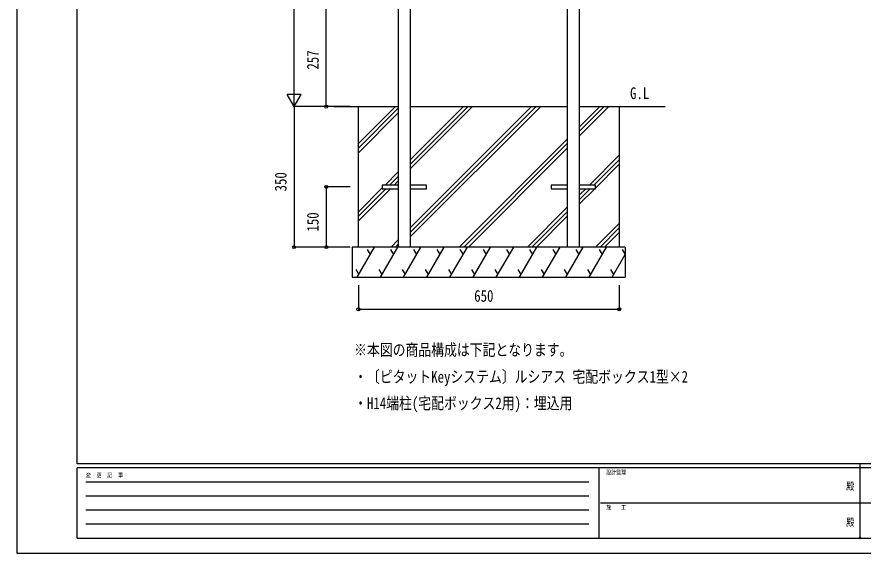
# Model space of a CAD drawing. Units: millimetres, scale not verified. Extents: x -2102 to 2102, y -1485 to 1485.
# Drawn here: x -2102 to 5, y -1485 to -149 of the extents above; entities that cross this region are included whole.
import ezdxf
from ezdxf.enums import TextEntityAlignment as Align

# ---------------------------------------------------------------- set-up
doc = ezdxf.new("R2010")
doc.units = ezdxf.units.MM
doc.header["$LTSCALE"] = 8
doc.header["$PDMODE"] = 32
doc.header["$PDSIZE"] = 4
for name, color, linetype in [('0-1_USER1', 3, 'Continuous'), ('0-4_YKK_A1', 4, 'Continuous'), ('0-5_YKK_D', 6, 'Continuous'), ('0-6_YKK_ZWAK', 7, 'Continuous')]:
    doc.layers.add(name, color=color, linetype=linetype)
doc.styles.add('ＭＳ ゴシック', font='')
doc.styles.get('ＭＳ ゴシック').set_extended_font_data('MS Gothic')

msp = doc.modelspace()

# ---------------------------------------------------------------- linework, layer by layer
at = {"layer": '0-4_YKK_A1'}
for p, q in [((-1152.49, 1077.5), (-1152.49, -372.5)), ((-1122.49, 1077.5), (-1122.49, -372.5)), ((-731.488, 1077.5), (-731.488, -372.5)), ((-701.488, 1077.5), (-701.488, -372.5)), ((-1311.94, -372.5), (-1152.49, -372.5)), ((-1251.989, -372.5), (-1152.49, -372.5)), ((-1251.989, -464.784), (-1159.706, -372.5)), ((-1251.989, -476.097), (-1152.49, -376.598)), ((-1152.49, -372.5), (-1152.49, -722.5)), ((-1122.489, -372.5), (-1122.489, -722.5)), ((-1122.489, -372.5), (-731.489, -372.5)), ((-1122.489, -372.5), (-731.489, -372.5)), ((-1122.489, -504.989), (-990, -372.5)), ((-1122.489, -674.695), (-820.294, -372.5)), ((-1122.489, -516.303), (-978.686, -372.5)), ((-1122.489, -686.008), (-808.981, -372.5)), ((-1122.489, -527.617), (-967.373, -372.5)), ((-1122.489, -697.322), (-797.667, -372.5)), ((-731.489, -372.5), (-731.489, -722.5)), ((-701.488, -372.5), (-701.488, -722.5)), ((-701.488, -372.5), (-601.989, -372.5)), ((-701.488, -372.5), (-487.739, -372.5)), ((-701.488, -423.399), (-650.589, -372.5)), ((-701.488, -434.713), (-639.275, -372.5)), ((-701.488, -446.027), (-627.961, -372.5)), ((-1251.989, -487.411), (-1152.49, -387.912)), ((-1000.589, -722.5), (-731.489, -453.4)), ((-989.275, -722.5), (-731.489, -464.714)), ((-977.961, -722.5), (-731.489, -476.028)), ((-676.383, -568), (-601.989, -493.606)), ((-665.069, -568), (-601.989, -504.92)), ((-661.488, -575.732), (-601.989, -516.233)), ((-1185.5, -568), (-1152.49, -534.99)), ((-1174.186, -568), (-1152.49, -546.304)), ((-1152.49, -568), (-1192.488, -568)), ((-1162.873, -568), (-1152.49, -557.617)), ((-1082.488, -568), (-1122.489, -568)), ((-1082.488, -577), (-1082.488, -568)), ((-731.489, -568), (-771.488, -568)), ((-661.488, -568), (-701.488, -568)), ((-661.488, -577), (-661.488, -568)), ((-1251.989, -634.489), (-1192.488, -574.988)), ((-1251.989, -645.803), (-1183.186, -577)), ((-1251.989, -657.117), (-1171.873, -577)), ((-1122.489, -577), (-1082.488, -577)), ((-701.488, -577), (-661.488, -577)), ((-701.488, -593.105), (-685.383, -577)), ((-701.488, -604.419), (-674.069, -577)), ((-701.488, -615.732), (-662.756, -577)), ((-830.883, -722.5), (-731.489, -623.106)), ((-819.569, -722.5), (-731.489, -634.42)), ((-808.256, -722.5), (-731.489, -645.733)), ((-661.177, -722.5), (-601.989, -663.312)), ((-649.864, -722.5), (-601.989, -674.625)), ((-638.55, -722.5), (-601.989, -685.939)), ((-1170.294, -722.5), (-1152.49, -704.696)), ((-1158.981, -722.5), (-1152.49, -716.009)), ((-1254.707, -797.5), (-1211.406, -722.5)), ((-1229.676, -728.163), (-1222.176, -741.154)), ((-1196.972, -797.5), (-1153.671, -722.5)), ((-1171.94, -728.163), (-1164.44, -741.154)), ((-1139.237, -797.5), (-1095.936, -722.5)), ((-1114.205, -728.163), (-1106.705, -741.154)), ((-1081.502, -797.5), (-1038.201, -722.5)), ((-1056.47, -728.163), (-1048.97, -741.154)), ((-1023.767, -797.5), (-980.466, -722.5)), ((-998.735, -728.163), (-991.235, -741.154)), ((-966.032, -797.5), (-922.731, -722.5)), ((-941, -728.163), (-933.5, -741.154)), ((-908.297, -797.5), (-864.996, -722.5)), ((-883.265, -728.163), (-875.765, -741.154)), ((-850.562, -797.5), (-807.261, -722.5)), ((-825.53, -728.163), (-818.03, -741.154)), ((-792.827, -797.5), (-749.526, -722.5)), ((-767.795, -728.163), (-760.295, -741.154)), ((-735.092, -797.5), (-691.791, -722.5)), ((-710.06, -728.163), (-702.56, -741.154)), ((-677.357, -797.5), (-634.056, -722.5)), ((-652.325, -728.163), (-644.825, -741.154)), ((-594.59, -728.163), (-587.09, -741.154)), ((-586.989, -722.5), (-586.989, -797.5)), ((-619.622, -797.5), (-586.989, -740.979)), ((-1258.543, -778.163), (-1251.043, -791.154)), ((-1200.808, -778.163), (-1193.308, -791.154)), ((-1143.073, -778.163), (-1135.573, -791.154)), ((-1085.338, -778.163), (-1077.838, -791.154)), ((-1027.603, -778.163), (-1020.103, -791.154)), ((-969.868, -778.163), (-962.368, -791.154)), ((-912.133, -778.163), (-904.633, -791.154)), ((-854.398, -778.163), (-846.898, -791.154)), ((-796.663, -778.163), (-789.163, -791.154)), ((-738.928, -778.163), (-731.428, -791.154)), ((-681.193, -778.163), (-673.693, -791.154)), ((-623.458, -778.163), (-615.958, -791.154)), ((-1266.989, -797.5), (-586.989, -797.5))]:
    msp.add_line(p, q, dxfattribs=at)
for points in [[(-601.989, -372.5), (-601.989, -722.5), (-1251.989, -722.5), (-1251.989, -372.5)], [(-1192.488, -568), (-1192.488, -577), (-1152.49, -577)], [(-771.488, -568), (-771.488, -577), (-731.489, -577)], [(-586.989, -722.5), (-1266.989, -722.5), (-1266.989, -797.5)]]:
    msp.add_lwpolyline(points, dxfattribs=at)
at = {"layer": '0-5_YKK_D'}
for p, q in [((-1411.989, -337.5), (-1411.989, 1042.5)), ((-1331.989, -372.5), (-1331.989, -115.5)), ((-1411.989, -372.5), (-1411.989, -311.878)), ((-1411.989, -372.5), (-1429.489, -342.189)), ((-1394.489, -342.189), (-1429.489, -342.189)), ((-1411.989, -372.5), (-1394.489, -342.189)), ((-1271.989, -372.5), (-1412.989, -372.5)), ((-1271.989, -372.5), (-1412.989, -372.5)), ((-1411.989, -372.5), (-1411.989, -722.5)), ((-1271.989, -372.5), (-1332.989, -372.5)), ((-1271.989, -572.5), (-1332.989, -572.5)), ((-1331.989, -572.5), (-1331.989, -722.5)), ((-1271.989, -722.5), (-1412.989, -722.5)), ((-1271.989, -722.5), (-1332.989, -722.5)), ((-1251.989, -817.5), (-1251.989, -878.5)), ((-601.989, -817.5), (-601.989, -878.5)), ((-1251.989, -877.5), (-601.989, -877.5))]:
    msp.add_line(p, q, dxfattribs=at)
for centre in [(-1331.989, -372.5), (-1331.989, -572.5), (-1411.989, -722.5), (-1331.989, -722.5), (-1251.989, -877.5), (-601.989, -877.5)]:
    msp.add_circle(centre, 3.75, dxfattribs=at)
at = {"layer": '0-6_YKK_ZWAK'}
for p, q in [((-1952.49, -1262.5), (-1952.49, 1387.5)), ((1947.51, -1262.5), (-1952.49, -1262.5)), ((-2.49, -1262.5), (-2.49, -1447.5)), ((-652.49, -1272.5), (-1952.49, -1272.5)), ((-1952.49, -1447.5), (-1952.49, -1272.5)), ((-652.49, -1272.5), (-652.49, -1447.5)), ((-2.49, -1272.5), (-652.49, -1272.5)), ((647.51, -1272.5), (-2.49, -1272.5)), ((-1931.24, -1307.5), (-677.49, -1307.5)), ((-1931.24, -1342.5), (-677.49, -1342.5)), ((-648.74, -1360), (-2.49, -1360)), ((-2.49, -1360), (647.51, -1360)), ((-1931.24, -1377.5), (-677.49, -1377.5)), ((-1931.24, -1412.5), (-677.49, -1412.5)), ((-1952.49, -1447.5), (-652.49, -1447.5)), ((-652.49, -1447.5), (-2.49, -1447.5)), ((-2.49, -1447.5), (647.51, -1447.5))]:
    msp.add_line(p, q, dxfattribs=at)
msp.add_lwpolyline([(-2102.5, -1485), (2102.5, -1485), (2102.5, 1485), (-2102.5, 1485)], close=True, dxfattribs=at)
msp.add_point((-2.49, -1447.5), dxfattribs=at)

# ---------------------------------------------------------------- texts
at = {"layer": '0-1_USER1', "style": 'ＭＳ ゴシック', "width": 0.8}
for s, p in [('G.L', (-575.113, -362.5)), ('※本図の商品構成は下記となります。', (-1262.5, -1002)), ('・〔ピタットKeyシステム〕ルシアス 宅配ボックス1型×2', (-1262.5, -1069)), ('・H14端柱(宅配ボックス2用)：埋込用', (-1262.5, -1135))]:
    msp.add_text(s, height=29.33, dxfattribs=at).set_placement(p, align=Align.BOTTOM_LEFT)
at = {"layer": '0-5_YKK_D', "style": 'ＭＳ ゴシック', "width": 0.8}
for s, p in [('257', (-1341.989, -280.267)), ('350', (-1421.989, -583.767)), ('150', (-1341.989, -683.767))]:
    msp.add_text(s, height=29.33, rotation=90, dxfattribs=at).set_placement(p, align=Align.BOTTOM_LEFT)
msp.add_text('650', height=29.33, dxfattribs=at).set_placement((-963.256, -867.5), align=Align.BOTTOM_LEFT)
at = {"layer": '0-6_YKK_ZWAK', "style": 'ＭＳ ゴシック', "width": 0.8}
for s, height, p in [('変  更  記  事', 11, (-1930.655, -1300)), ('設計監理', 11, (-634.157, -1292.5)), ('殿', 18.33, (-36.833, -1332.917)), ('施\u3000\u3000工', 11, (-634.157, -1380)), ('殿', 18.33, (-36.833, -1422.917))]:
    msp.add_text(s, height=height, dxfattribs=at).set_placement(p, align=Align.BOTTOM_LEFT)

doc.saveas('drawing.dxf')
